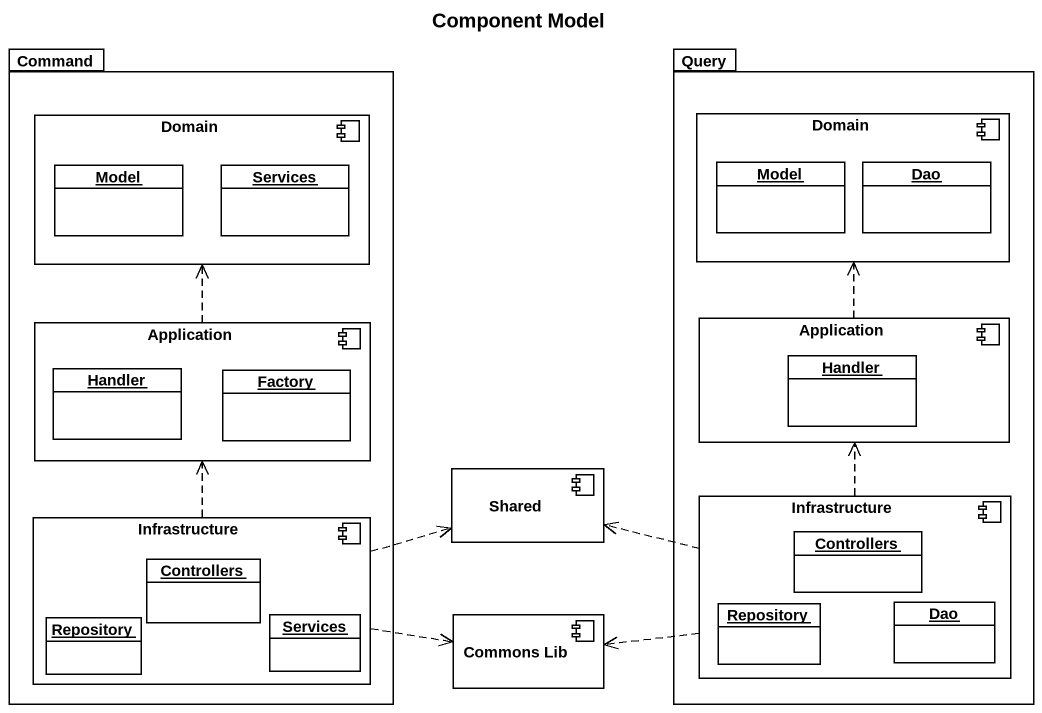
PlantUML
@startuml
title Component Model
allowmixing
hide circle
hide empty members
package Command {
  component Domain {
    object Model
    object Services
  }
  component Application {
    object Handler
    object Factory
  }
  component "Infrastructure" as Infrastructure_2 {
    object Controllers
    object Repository
    object "Services" as Services_2
  }
}
package Query {
  component "Domain" as Domain_2 {
    object "Model" as Model_2
    object Dao
  }
  component "Application" as Application_2 {
    object "Handler" as Handler_2
  }
  component Infrastructure {
    object "Controllers" as Controllers_2
    object "Repository" as Repository_2
    object "Dao" as Dao_2
  }
}
component Shared
component "Commons Lib" as Commons_Lib
Application .up.> Domain
Application_2 .up.> Domain_2
Infrastructure .up.> Application_2
Infrastructure .left.> Shared
Infrastructure .left.> Commons_Lib
Infrastructure_2 .up.> Application
Infrastructure_2 .right.> Shared
Infrastructure_2 .right.> Commons_Lib
@enduml
